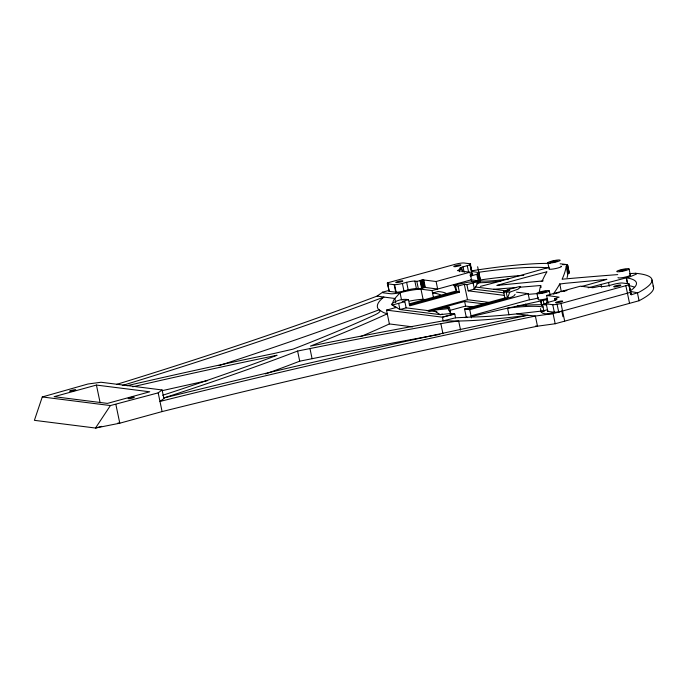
<?xml version="1.0" encoding="UTF-8"?>
<svg xmlns="http://www.w3.org/2000/svg" width="688" height="688" viewBox="0 0 688 688"><rect width="100%" height="100%" fill="white"/><g stroke="black" fill="none" stroke-linecap="round" stroke-linejoin="round"><path stroke-width="1.03" d="M560.084 263.805A152.289 22.248 -11.8 0 1 566.577 264.588L567.66 265.327L566.276 266.29L566.104 267.262A1702.955 248.772 -11.8 0 1 562.509 278.322L562.087 279.208L562.999 279.122A1432.468 209.255 -11.8 0 1 617.729 274.598M566.276 266.29L567.712 274.942A1702.955 248.772 -11.8 0 1 567.067 277.651M630.715 292.305L553.083 313.616L535.376 316.05A1416.919 206.985 -11.8 0 0 159.977 401.448L163.89 398.558L162.093 389.958L100.99 382.253L87.978 383.999L42.269 396.959L34.4 420.334L95.503 428.039L119.789 423.197L162.093 411.587A1416.919 206.985 -11.8 0 1 537.491 326.189L555.199 323.747L639.066 300.733A152.289 22.248 -11.8 0 0 652.989 286.019M467.161 309.333L507.486 298.265L509.731 292.176L518.012 289.192L520.653 286.93L519.87 286.457L507.211 289.768L507.641 291.815M547.424 267.83L543.004 267.503A136.422 19.926 -11.8 0 0 482.417 271.76L478.452 272.328L480.19 280.996L480.508 280.257L479.837 279.93M581.343 286.569A319.043 46.603 -11.8 0 0 606.463 279.448L606.885 279.319L603.591 279.655A1432.468 209.255 -11.8 0 1 565.613 283.275L559.671 284.049A1702.955 248.772 -11.8 0 1 554.132 292.882L553.29 294.043L559.095 292.538M561.279 291.729L559.8 283.8M458.105 286.053L464.314 284.35L466.911 284.686L468.193 290.826L474.402 289.123L478.745 281.272L468.107 282.218L453.96 285.142L456.789 291.867L459.386 292.202L458.105 286.053L453.96 285.142M162.093 389.958L158.18 392.857L110.407 405.559L95.503 428.039L101.652 426.354M567.884 273.962L569.268 273.007L567.66 265.327M447.991 308.568L450.709 313.479L440.243 314.64L433.337 310.211L446.306 308.878L447.991 308.568L449.427 307.338L450.709 313.479L454.785 314.124L455.551 317.813L470.73 317.065A193.956 28.337 -11.8 0 0 516.851 313.874L543.391 310.864A17.045 2.494 -11.8 0 0 546.797 309.892M116.625 384.394A1416.919 206.985 -11.8 0 0 377.119 296.089L382.734 292.125L388.969 290.422L387.396 282.897L455.551 264.192A7.138 1.041 -11.8 0 1 463.789 262.971L470.291 263.796L471.865 271.313M470.515 276.266A17.045 2.494 -11.8 0 1 476.81 274.314L478.9 272.577L471.521 271.407M387.645 283.869L394.585 284.703A7.138 1.041 -11.8 0 0 402.385 283.473L406.617 282.312A7.138 1.041 -11.8 0 1 414.855 281.091L416.808 281.34L423.748 279.956L436.097 281.512L437.671 289.037L425.322 287.472L418.381 288.857L416.429 288.616A7.138 1.041 -11.8 0 0 408.19 289.837L403.959 290.998A7.138 1.041 -11.8 0 1 396.159 292.228L389.219 291.394L387.645 283.869A7.138 1.041 -11.8 0 1 387.705 283.146L387.396 282.897M462.517 271.777L461.932 268.948L459.98 268.707A7.138 1.041 -11.8 0 1 460.754 267.623L461.227 267.434A7.138 1.041 -11.8 0 1 463.024 266.832L467.255 265.671A7.138 1.041 -11.8 0 0 469.913 264.691L470.231 264.519A7.138 1.041 -11.8 0 0 470.291 263.796M469.99 275.449A7.138 1.041 -11.8 0 0 472.002 274.667L472.312 274.495A7.138 1.041 -11.8 0 0 472.381 273.772M562.56 311.01L561.795 311.191A7.138 1.041 -11.8 0 1 554.322 312.223L547.82 311.406L546.246 303.881A7.138 1.041 -11.8 0 1 546.315 303.159L546.625 302.987A7.138 1.041 -11.8 0 1 549.291 302.006L553.522 300.845A7.138 1.041 -11.8 0 0 555.319 300.243L555.784 300.054A7.138 1.041 -11.8 0 0 556.558 298.97L554.614 298.721L555.001 300.604M548.173 302.978L546.599 295.453L580.44 286.165L592.798 287.722L599.738 286.337L601.682 286.586A7.138 1.041 -11.8 0 0 609.929 285.365L614.152 284.204A7.138 1.041 -11.8 0 1 621.952 282.974L628.892 283.8A7.138 1.041 -11.8 0 1 628.832 284.522L631.231 294.756L637.57 292.804L630.896 291.514M630.466 291.325L630.982 293.785A7.138 1.041 -11.8 0 1 630.913 294.507L631.231 294.756M516.851 313.874L527.894 315.25L520.119 316.239A209.823 30.65 -11.8 0 1 458.664 321.021A48.702 7.112 -11.8 0 0 440.862 323.67A938.208 137.058 -11.8 0 0 329.552 344.636L297.603 351.052L286.492 355.283A952.742 139.182 -11.8 0 1 163.495 398.051L189.252 391.756A1432.777 209.307 -11.8 0 1 500.15 321.029L527.894 315.25L535.376 316.05L537.491 326.189L535.625 325.983M439.89 334.359A938.208 137.058 -11.8 0 0 331.668 354.767L299.719 361.183L288.616 365.423A952.742 139.182 -11.8 0 1 265.551 373.954M379.191 309.772L367.461 314.149A1432.777 209.307 -11.8 0 1 218.922 365.663M162.729 395.256L174.666 391.352A936.884 136.86 -11.8 0 0 274.873 356.092L277.083 355.249L273.686 355.945A936.884 136.86 -11.8 0 0 134.762 386.321L132.681 386.802M461.932 268.948L457.425 270.582L469.938 272.224L471.856 281.383M122.335 385.486L127.366 383.947A1432.777 209.307 -11.8 0 0 365.345 304.019L383.921 297.078L394.852 298.48L400.046 292.778A17.045 2.494 -11.8 0 1 407.477 290.972L409.412 290.585A17.045 2.494 -11.8 0 1 420.979 289.192L432.03 290.585L471.512 279.749M466.911 284.686L478.745 281.272M433.337 310.211L438.961 308.499L449.427 307.338L445.162 306.796M466.275 317.194L464.563 309.007L504.889 297.938C507.899 298.42 514.074 297.182 515.097 294.361M549.205 267.288L498 281.788A319.043 46.603 -11.8 0 1 480.284 286.406M436.097 281.512L469.938 272.224M96.432 385.065L54.128 396.675L107.431 403.4L149.735 391.79L96.432 385.065L100.13 402.755M459.386 292.202L409.756 305.825L408.466 299.684L402.265 301.387L404.862 301.714L406.152 307.854L436.906 311.733M474.032 281.676L479.149 280.867A53.561 7.826 -11.8 0 0 508.656 278.915M408.466 299.684C402.609 298.54 395.961 300.45 391.403 304.199L392.203 305.025L404.862 301.714M412.594 326.869L389.391 323.936L386.501 310.116L396.83 307.287M409.231 303.881L456.746 290.843M409.222 304.93L458.457 291.454M399.324 308.964L399.943 309.557L406.152 307.854M427.188 310.778L467.522 299.71L488.678 302.376M428.676 311.354L464.641 301.482L483.991 303.872M504.889 297.938L503.607 291.798L509.808 290.095L507.211 289.768M449.161 310.598L465.604 306.083L474.109 307.158M442.315 314.072L440.243 314.64L399.943 309.557L392.203 305.025M454.252 313.926L442.401 317.177L386.501 310.116M464.563 309.007L469.758 309.66L528.143 293.638L529.425 299.779L471.039 315.809L473.353 316.102L478.487 314.88A475.872 69.514 -11.8 0 1 504.975 308.74L546.487 299.719L547.089 302.591M465.062 317.624L467.118 317.065M554.614 298.721L559.138 297.156L546.599 295.453M544.045 311.776L542.531 304.526L546.289 303.494M546.246 303.881L552.748 304.707A7.138 1.041 -11.8 0 0 560.987 303.485L629.142 284.78M543.391 310.864A13.485 1.969 -11.8 0 0 541.336 312.137C543.434 315.156 551.079 313.358 554.322 312.223L552.748 304.707M588.188 287.816L629.4 277.032L636.563 274.022L635.48 273.274L629.451 273.6M454.785 314.124L442.401 317.177L443.175 320.857L458.664 321.021L460.573 330.137M455.551 317.813L443.175 320.857A952.742 139.182 -11.8 0 0 330.214 342.142L310.4 346.107L322.853 341.214A952.742 139.182 -11.8 0 0 387.275 313.805L383.577 312.601L378.735 309.574A209.823 30.65 -11.8 0 1 381.84 298.79L383.921 297.078L377.119 296.089M409.592 301.103L411.527 300.716A17.045 2.494 -11.8 0 1 423.094 299.323L425.107 299.572M480.061 280.007L484.025 279.431A136.422 19.926 -11.8 0 1 523.8 275.415M500.821 281.031L498.955 281.272A59.908 8.755 -11.8 0 1 480.052 282.708M517.342 305.962L518.847 305.807A86.783 12.676 -11.8 0 1 542.196 304.81M562.371 291.385L564.315 291.213M562.466 264.674L566.577 264.588M548.663 313.78L553.083 313.616L555.199 323.747M473.49 289.106L504.098 292.864M503.607 291.798L509.731 292.176M559.284 311.905L558.665 311.827L557.091 304.302M475.399 286.991L508.097 291.11M516.533 292.176L528.143 293.638M468.193 290.826L504.252 295.376M542.531 304.526L546.547 305.033M42.269 396.959L110.407 405.559M117.975 422.965L119.789 423.197L115.876 404.467M470.635 279.775L477.67 280.678M628.798 285.623L631.214 286.113A136.422 19.926 -11.8 0 1 634.087 287.025M568.176 272.259L569.268 273.007M639.109 300.269L639.066 300.733L637.466 293.054A152.289 22.248 -11.8 0 0 635.48 273.274M652 279.956L653.6 287.636M629.099 269.06A6.338 0.929 -11.8 0 1 619.329 271.734A6.338 0.929 -11.8 0 1 620.309 269.902A6.338 0.929 -11.8 0 1 629.099 269.06L630.38 275.2M628.892 283.8L630.268 290.388M628.832 284.522L630.913 294.507M627.585 283.542L626.381 277.789L629.615 278.434A136.422 19.926 -11.8 0 1 630.819 290.482M626.304 277.806L627.499 283.568M625.856 285.675L629.546 303.339M608.519 282.372L609.319 286.208M601.028 284.35L601.63 287.231M567.54 264.863L569.139 272.534M566.946 265.955L568.555 273.635M560.987 303.485L564.676 321.141M561.795 311.191L562.956 316.721M547.829 262.713L549.11 268.853M549.282 290.964A6.338 0.929 -11.8 0 1 539.512 293.647A6.338 0.929 -11.8 0 1 540.501 291.807A6.338 0.929 -11.8 0 1 549.282 290.964L550.142 295.057M546.315 303.159L546.702 305.042M519.457 287.266A1430.937 209.032 -11.8 0 0 540.708 285.486L541.112 287.403M543.245 300.398L544.045 304.234M540.863 300.802L541.86 305.601M540.63 300.854L541.43 304.689M540.501 308.602L541.275 312.292M536.915 293.312L538.197 299.461A6.338 0.929 -11.8 0 0 546.986 298.609M525.537 304.139L525.942 306.057M506.205 292.125L507.486 298.265M508.965 314.872L507.563 308.155A80.444 11.748 -11.8 0 1 543.047 306.977M477.644 266.746L480.534 280.566M478.667 272.405L480.465 280.721M478.151 273.626L479.751 281.306M477.549 273.962L478.96 280.678M476.81 274.314L478.212 281.031M470.231 264.519L472.312 274.495M469.913 264.691L472.002 274.667M473.112 282.983L474.402 289.123M467.255 265.671L468.631 272.25M463.024 266.832L464.202 272.474M461.227 267.434L461.622 269.309M469.758 309.66L471.469 317.856M464.314 284.35L467.522 299.71M460.754 267.623L461.149 269.507M459.111 269.722L459.524 271.726M464.641 301.482L465.604 306.083M455.508 285.726L456.789 291.867M440.862 323.67L442.977 333.8M432.03 290.585L433.543 297.835M423.748 279.956L425.322 287.472M423.266 279.956L424.84 287.481M422.982 279.973L424.548 287.498M422.664 279.999L424.229 287.524M422.32 280.042L423.894 287.567M421.959 280.093L423.524 287.618M421.581 280.154L423.146 287.679M421.185 280.222L422.759 287.747M420.798 280.3L422.363 287.816M420.402 280.377L421.968 287.902M420.007 280.472L421.581 287.988M420.979 289.192L423.094 299.323M416.808 281.34L418.381 288.857M414.855 281.091L416.429 288.616M406.617 282.312L408.19 289.837M402.385 283.473L403.959 290.998M401.525 299.873L400.046 292.778A13.485 1.969 -11.8 0 1 391.214 293.81L382.924 292.761A13.485 1.969 -11.8 0 1 382.734 292.125M398.662 303.417L399.943 309.557M394.585 284.703L396.159 292.228M394.147 284.694L395.72 292.219M395.703 302.539L394.852 298.48A193.956 28.337 -11.8 0 0 392.9 302.643M387.705 283.146L388.299 285.967M309.97 348.558L312.085 358.689M297.603 351.052L299.719 361.183M158.18 392.857L162.093 411.587M389.391 323.936A952.742 139.182 -11.8 0 1 360.615 336.647M538.498 297.844A8.72 1.273 -11.8 0 1 536.993 298.282L536.176 298.497A8.72 1.273 -11.8 0 1 529.425 299.779M126.945 385.719A952.742 139.182 -11.8 0 1 273.411 353.632L293.071 349.143A937.873 137.007 -11.8 0 0 374.091 315.242A39.93 5.831 -11.8 0 0 379.957 310.563M477.782 281.942A6.338 0.929 -11.8 0 1 476.801 283.774M477.016 282.673A3.173 0.464 -11.8 0 1 477.111 283.017M472.114 270.762A152.289 22.248 -11.8 0 1 549.093 263.384M560.935 266.136A6.338 0.929 -11.8 0 1 555.534 268.578A6.338 0.929 -11.8 0 1 549.471 268.544M629.838 274.822A6.338 0.929 -11.8 0 1 625.246 277.092A6.338 0.929 -11.8 0 1 618.013 277.548M389.219 291.394A7.138 1.041 -11.8 0 1 389.279 290.671M440.793 295.281A80.444 11.748 -11.8 0 0 432.546 293.036L438.058 291.523L440.071 291.738A86.645 12.659 -11.8 0 1 446.822 293.931M547.82 311.406A7.138 1.041 -11.8 0 1 547.88 310.684M396.004 307.639A193.956 28.337 -11.8 0 1 394.164 306.151M162.428 390.621A936.884 136.86 -11.8 0 1 207.638 380.576M537.242 293.595A1430.937 209.032 -11.8 0 1 528.143 294.361M541.224 281.349A319.043 46.603 -11.8 0 1 543.185 280.842M539.28 292.864A1430.937 209.032 -11.8 0 1 540.708 285.486M516.43 287.515A1430.937 209.032 -11.8 0 1 493.477 289.304M566.903 290.482A319.043 46.603 -11.8 0 1 563.979 291.256M542.531 280.36L542.282 281.014L537.982 281.409A1432.468 209.255 -11.8 0 0 499.712 285.159L496.882 285.451L499.608 284.66A319.043 46.603 -11.8 0 1 546.521 271.88L546.986 271.76L546.556 272.457A1432.468 209.255 -11.8 0 0 542.531 280.36M621.118 270.986A3.173 0.464 -11.8 0 0 626.003 269.644A3.173 0.464 -11.8 0 0 621.617 270.066A3.173 0.464 -11.8 0 0 621.118 270.986M550.426 263.04A6.338 0.929 -11.8 0 0 560.195 260.365A6.338 0.929 -11.8 0 0 551.415 261.208A6.338 0.929 -11.8 0 0 550.426 263.04M552.223 262.291A3.173 0.464 -11.8 0 0 557.108 260.95A3.173 0.464 -11.8 0 0 552.713 261.371A3.173 0.464 -11.8 0 0 552.223 262.291M541.31 292.89A3.173 0.464 -11.8 0 0 546.195 291.549A3.173 0.464 -11.8 0 0 541.8 291.979A3.173 0.464 -11.8 0 0 541.31 292.89M397.208 282.587A3.646 0.533 -11.8 0 0 402.824 281.048A3.646 0.533 -11.8 0 0 397.776 281.538A3.646 0.533 -11.8 0 0 397.208 282.587M455.31 266.643A3.646 0.533 -11.8 0 0 460.926 265.104A3.646 0.533 -11.8 0 0 455.869 265.585A3.646 0.533 -11.8 0 0 455.31 266.643M556.73 302.797A3.646 0.533 -11.8 0 0 562.646 301.31A3.646 0.533 -11.8 0 0 558.149 301.585A3.646 0.533 -11.8 0 0 556.73 302.797M614.934 286.844A3.646 0.533 -11.8 0 0 620.782 285.339A3.646 0.533 -11.8 0 0 616.104 285.675A3.646 0.533 -11.8 0 0 614.934 286.844M129.387 398.67A3.173 0.464 -11.8 0 0 134.272 397.337A3.173 0.464 -11.8 0 0 129.886 397.759A3.173 0.464 -11.8 0 0 129.387 398.67M70.873 391.291A3.173 0.464 -11.8 0 0 75.775 389.958A3.173 0.464 -11.8 0 0 71.397 390.371A3.173 0.464 -11.8 0 0 70.873 391.291"/></g></svg>
